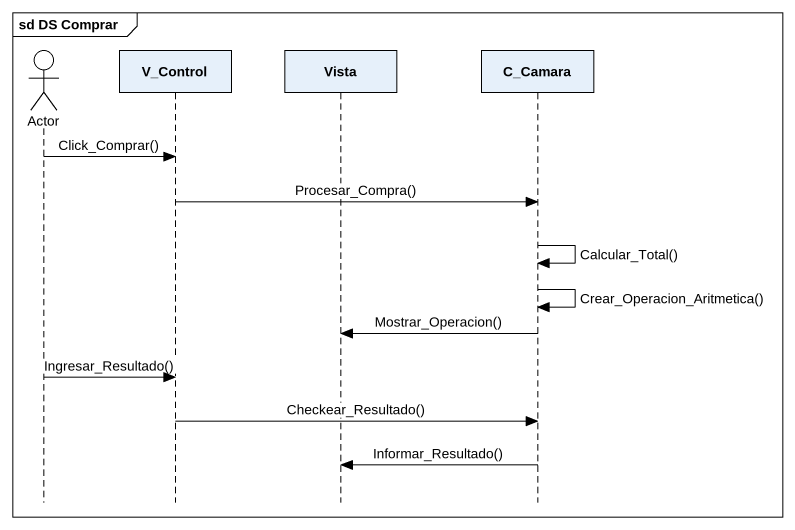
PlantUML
@startuml
mainframe sd DS Comprar
hide footbox
actor "Actor" as Actor_
participant V_Control
participant Vista
participant C_Camara

Actor_ -> V_Control : Click_Comprar()
V_Control -> C_Camara : Procesar_Compra()
C_Camara -> C_Camara : Calcular_Total()
C_Camara -> C_Camara : Crear_Operacion_Aritmetica()
C_Camara -> Vista : Mostrar_Operacion()
Actor_ -> V_Control : Ingresar_Resultado()
V_Control -> C_Camara : Checkear_Resultado()
C_Camara -> Vista : Informar_Resultado()
@enduml
